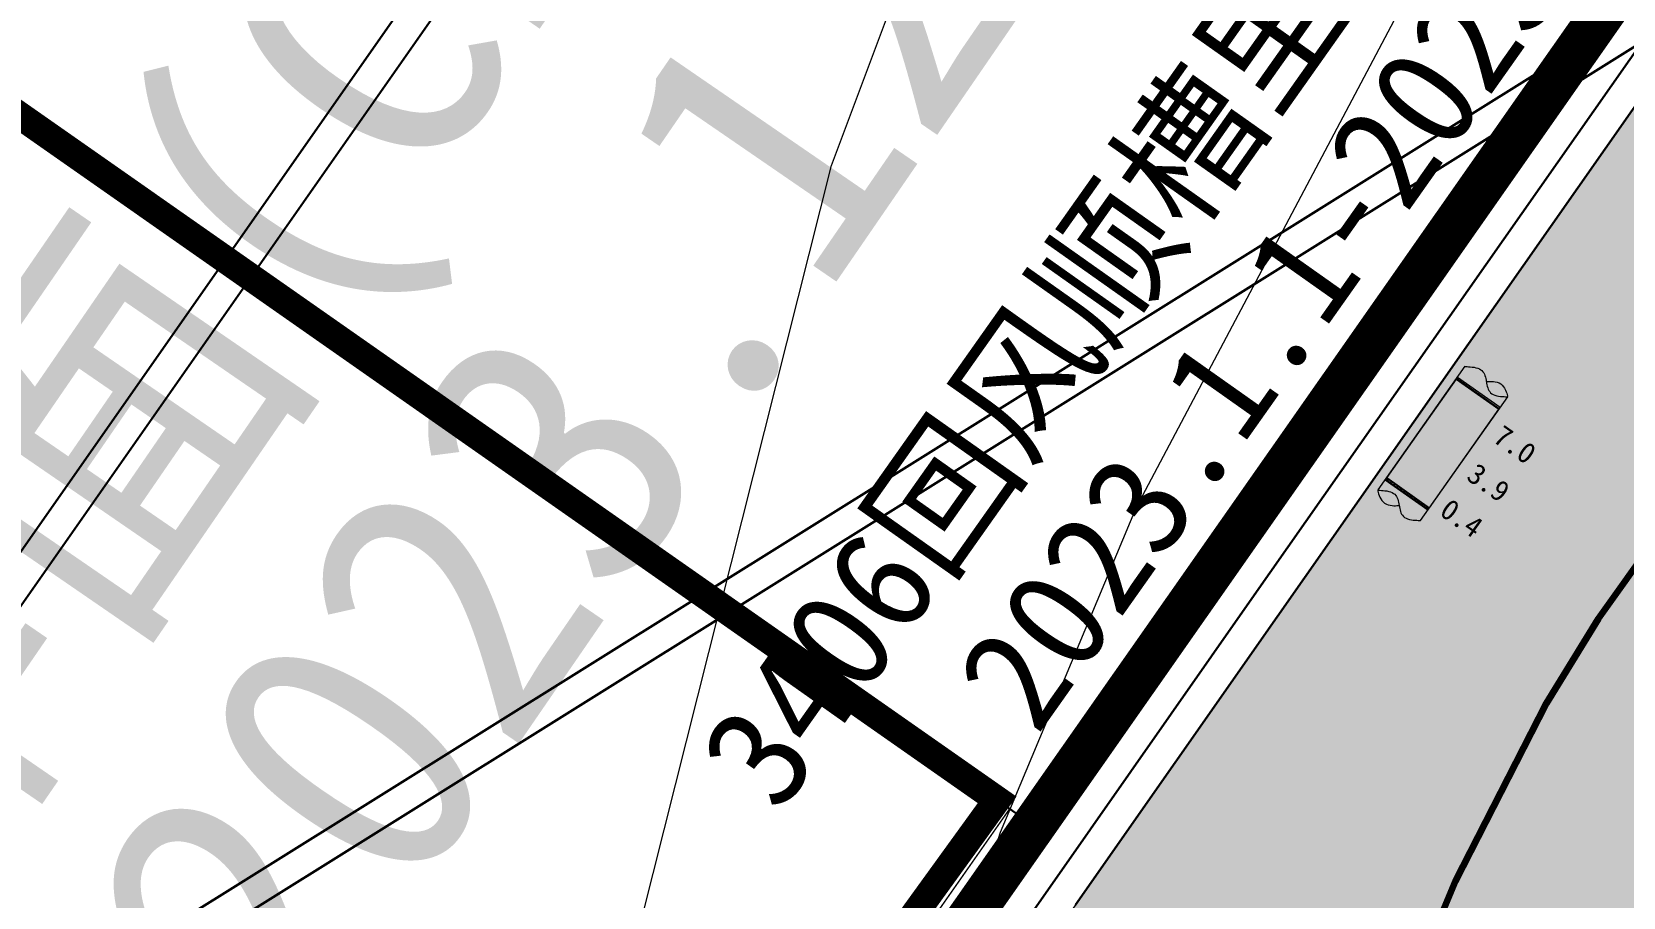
# Model space of a CAD drawing. Header units: inches. Extents: x 36473197 to 36486087, y 3899343 to 3911260.
# Drawn here: x 36479275.1 to 36479580, y 3904251.7 to 3904417.5 of the extents above; entities that cross this region are included whole.
import ezdxf

# ---------------------------------------------------------------- set-up
doc = ezdxf.new("R2010")
doc.units = ezdxf.units.IN
doc.header["$MEASUREMENT"] = 0
doc.linetypes.add('ACAD_ISO02W100', pattern=[15, 12, -3])
doc.linetypes.add('虚线', pattern=[0.0045, 0.00175, -0.001, 0.00175])
doc.layers.add('0，2022年3季度接续', color=3, linetype='Continuous')
doc.layers.add('0，2022年4季度接续', color=40, linetype='ACAD_ISO02W100')
for name, color, linetype, lineweight in [('4煤底板等值线', 7, 'Continuous', 0), ('可采边界', 7, 'Continuous', 0), ('向北背斜轴', 7, 'Continuous', 0), ('四盘区泄水巷设计', 7, 'Continuous', 0), ('四盘区辅运巷', 7, 'Continuous', 0), ('小柱状', 7, 'Continuous', 0), ('巷道', 7, 'Continuous', 0), ('巷道注记', 7, 'Continuous', 0), ('西区开拓设计', 7, 'Continuous', 0), ('采掘图', 7, 'Continuous', 0), ('采空区', 7, 'Continuous', 0)]:
    doc.layers.add(name, color=color, linetype=linetype, lineweight=lineweight)
doc.styles.add('宋体', font='SIMSUN.TTC')
doc.styles.add('黑体', font='simhei.ttf')

msp = doc.modelspace()

# ---------------------------------------------------------------- hatches: boundary and pattern name
at = {"layer": '小柱状'}
msp.add_hatch(color=7, dxfattribs=at).paths.add_polyline_path([(36479534.68, 3904332.13), (36479542.85, 3904326.36), (36479556.22, 3904345.32), (36479548.05, 3904351.09)], flags=17)
at = {"layer": '小柱状', "lineweight": 0}
h = msp.add_hatch(dxfattribs=at)
h.set_pattern_fill('细粒砂岩_1', color=256, scale=100, angle=-35, style=0, pattern_type=2)
h.set_pattern_definition([(145, (36479548.2606, 3904345.229), (-0.344146, -0.49149), [0.007222, -0.592778]), (145, (36479548.2648, 3904345.2273), (-0.344146, -0.49149), [0.016, -0.584]), (145, (36479548.2674, 3904345.2267), (-0.344146, -0.49149), [0.021, -0.579]), (145, (36479548.26984, 3904345.2262), (-0.344146, -0.49149), [0.02552, -0.57448]), (145, (36479548.2715, 3904345.22627), (-0.344146, -0.49149), [0.02812, -0.57188]), (145, (36479548.2731, 3904345.22634), (-0.344146, -0.49149), [0.03072, -0.56928]), (145, (36479548.27475, 3904345.2264), (-0.344146, -0.49149), [0.03332, -0.56668]), (145, (36479548.2763, 3904345.22655), (-0.344146, -0.49149), [0.035708, -0.564292]), (145, (36479548.2775, 3904345.2269), (-0.344146, -0.49149), [0.037246, -0.562754]), (145, (36479548.2787, 3904345.2273), (-0.344146, -0.49149), [0.038785, -0.561215]), (145, (36479548.2799, 3904345.2277), (-0.344146, -0.49149), [0.040323, -0.559677]), (145, (36479548.2811, 3904345.22806), (-0.344146, -0.49149), [0.04186, -0.55814]), (145, (36479548.2823, 3904345.22844), (-0.344146, -0.49149), [9e-17, -0.6]), (145, (36479548.2823, 3904345.22844), (-0.344146, -0.49149), [0.0434, -0.5566]), (145, (36479548.2832, 3904345.229), (-0.344146, -0.49149), [0.0442, -0.5558]), (145, (36479548.2841, 3904345.2296), (-0.344146, -0.49149), [0.045, -0.555]), (145, (36479548.285, 3904345.2302), (-0.344146, -0.49149), [0.0458, -0.5542]), (145, (36479548.2859, 3904345.2308), (-0.344146, -0.49149), [0.0466, -0.5534]), (145, (36479548.28683, 3904345.2314), (-0.344146, -0.49149), [0.0474, -0.5526]), (145, (36479548.28773, 3904345.232), (-0.344146, -0.49149), [4e-17, -0.6]), (145, (36479548.28773, 3904345.232), (-0.344146, -0.49149), [0.0482, -0.5518]), (145, (36479548.2884, 3904345.2327), (-0.344146, -0.49149), [0.048477, -0.551523]), (145, (36479548.2891, 3904345.23346), (-0.344146, -0.49149), [0.048754, -0.551246]), (145, (36479548.2898, 3904345.2342), (-0.344146, -0.49149), [0.04903, -0.55097]), (145, (36479548.2905, 3904345.23494), (-0.344146, -0.49149), [0.049308, -0.550692]), (145, (36479548.29117, 3904345.2357), (-0.344146, -0.49149), [0.049585, -0.550415]), (145, (36479548.29185, 3904345.2364), (-0.344146, -0.49149), [0.04986, -0.55014]), (145, (36479548.2924, 3904345.23724), (-0.344146, -0.49149), [0.04986, -0.55014]), (145, (36479548.2929, 3904345.23813), (-0.344146, -0.49149), [0.049585, -0.550415]), (145, (36479548.29335, 3904345.23903), (-0.344146, -0.49149), [0.049308, -0.550692]), (145, (36479548.2938, 3904345.23993), (-0.344146, -0.49149), [0.04903, -0.55097]), (145, (36479548.29427, 3904345.2408), (-0.344146, -0.49149), [0.048754, -0.551246]), (145, (36479548.2947, 3904345.2417), (-0.344146, -0.49149), [0.048477, -0.551523]), (145, (36479548.2952, 3904345.2426), (-0.344146, -0.49149), [0.0482, -0.5518]), (145, (36479548.2557, 3904345.2703), (-0.344146, -0.49149), [4e-17, -0.6]), (145, (36479548.29543, 3904345.2437), (-0.344146, -0.49149), [0.0474, -0.5526]), (145, (36479548.2957, 3904345.2447), (-0.344146, -0.49149), [0.0466, -0.5534]), (145, (36479548.2959, 3904345.2458), (-0.344146, -0.49149), [0.0458, -0.5542]), (145, (36479548.2962, 3904345.2468), (-0.344146, -0.49149), [0.045, -0.555]), (145, (36479548.2964, 3904345.24787), (-0.344146, -0.49149), [0.0442, -0.5558]), (145, (36479548.29666, 3904345.2489), (-0.344146, -0.49149), [0.0434, -0.5566]), (145, (36479548.2611, 3904345.2738), (-0.344146, -0.49149), [0, -0.6]), (145, (36479548.2966, 3904345.2502), (-0.344146, -0.49149), [0.04186, -0.55814]), (145, (36479548.29655, 3904345.25144), (-0.344146, -0.49149), [0.040323, -0.559677]), (145, (36479548.2965, 3904345.2527), (-0.344146, -0.49149), [0.038785, -0.561215]), (145, (36479548.29644, 3904345.25396), (-0.344146, -0.49149), [0.037246, -0.562754]), (145, (36479548.2964, 3904345.2552), (-0.344146, -0.49149), [0.035708, -0.564292]), (145, (36479548.296, 3904345.2567), (-0.344146, -0.49149), [0.03332, -0.56668]), (145, (36479548.2955, 3904345.2583), (-0.344146, -0.49149), [0.03072, -0.56928]), (145, (36479548.295, 3904345.25985), (-0.344146, -0.49149), [0.02812, -0.57188]), (145, (36479548.2945, 3904345.2614), (-0.344146, -0.49149), [0.02552, -0.57448]), (145, (36479548.2932, 3904345.26353), (-0.344146, -0.49149), [0.021, -0.579]), (145, (36479548.29175, 3904345.2658), (-0.344146, -0.49149), [0.016, -0.584]), (145, (36479548.2898, 3904345.26813), (-0.344146, -0.49149), [0.01011, -0.58989]), (145, (36479548.1997, 3904345.26886), (-0.344146, -0.49149), [0.007222, -0.592778]), (145, (36479548.20384, 3904345.26716), (-0.344146, -0.49149), [0.016, -0.584]), (145, (36479548.20646, 3904345.26654), (-0.344146, -0.49149), [0.021, -0.579]), (145, (36479548.2089, 3904345.26607), (-0.344146, -0.49149), [0.02552, -0.57448]), (145, (36479548.2105, 3904345.26614), (-0.344146, -0.49149), [0.02812, -0.57188]), (145, (36479548.21216, 3904345.2662), (-0.344146, -0.49149), [0.03072, -0.56928]), (145, (36479548.2138, 3904345.2663), (-0.344146, -0.49149), [0.03332, -0.56668]), (145, (36479548.21535, 3904345.2664), (-0.344146, -0.49149), [0.035708, -0.564292]), (145, (36479548.21656, 3904345.2668), (-0.344146, -0.49149), [0.037246, -0.562754]), (145, (36479548.21776, 3904345.2672), (-0.344146, -0.49149), [0.038785, -0.561215]), (145, (36479548.21896, 3904345.26756), (-0.344146, -0.49149), [0.040323, -0.559677]), (145, (36479548.22017, 3904345.26793), (-0.344146, -0.49149), [0.04186, -0.55814]), (145, (36479548.2214, 3904345.2683), (-0.344146, -0.49149), [2e-17, -0.6]), (145, (36479548.2214, 3904345.2683), (-0.344146, -0.49149), [0.0434, -0.5566]), (145, (36479548.2223, 3904345.2689), (-0.344146, -0.49149), [0.0442, -0.5558]), (145, (36479548.2232, 3904345.2695), (-0.344146, -0.49149), [0.045, -0.555]), (145, (36479548.2241, 3904345.2701), (-0.344146, -0.49149), [0.0458, -0.5542]), (145, (36479548.225, 3904345.2707), (-0.344146, -0.49149), [0.0466, -0.5534]), (145, (36479548.2259, 3904345.27126), (-0.344146, -0.49149), [0.0474, -0.5526]), (145, (36479548.2268, 3904345.27185), (-0.344146, -0.49149), [2e-17, -0.6]), (145, (36479548.2268, 3904345.27185), (-0.344146, -0.49149), [0.0482, -0.5518]), (145, (36479548.22747, 3904345.2726), (-0.344146, -0.49149), [0.048477, -0.551523]), (145, (36479548.22815, 3904345.2733), (-0.344146, -0.49149), [0.048754, -0.551246]), (145, (36479548.22884, 3904345.27407), (-0.344146, -0.49149), [0.04903, -0.55097]), (145, (36479548.2295, 3904345.2748), (-0.344146, -0.49149), [0.049308, -0.550692]), (145, (36479548.2302, 3904345.27555), (-0.344146, -0.49149), [0.049585, -0.550415]), (145, (36479548.2309, 3904345.2763), (-0.344146, -0.49149), [0.04986, -0.55014]), (145, (36479548.2315, 3904345.2771), (-0.344146, -0.49149), [0.04986, -0.55014]), (145, (36479548.23193, 3904345.278), (-0.344146, -0.49149), [0.049585, -0.550415]), (145, (36479548.2324, 3904345.2789), (-0.344146, -0.49149), [0.049308, -0.550692]), (145, (36479548.23285, 3904345.2798), (-0.344146, -0.49149), [0.04903, -0.55097]), (145, (36479548.2333, 3904345.2807), (-0.344146, -0.49149), [0.048754, -0.551246]), (145, (36479548.2338, 3904345.2816), (-0.344146, -0.49149), [0.048477, -0.551523]), (145, (36479548.23424, 3904345.2825), (-0.344146, -0.49149), [0.0482, -0.5518]), (145, (36479548.19475, 3904345.31015), (-0.344146, -0.49149), [0, -0.6]), (145, (36479548.2345, 3904345.28355), (-0.344146, -0.49149), [0.0474, -0.5526]), (145, (36479548.2347, 3904345.2846), (-0.344146, -0.49149), [0.0466, -0.5534]), (145, (36479548.235, 3904345.28564), (-0.344146, -0.49149), [0.0458, -0.5542]), (145, (36479548.2352, 3904345.2867), (-0.344146, -0.49149), [0.045, -0.555]), (145, (36479548.23546, 3904345.28774), (-0.344146, -0.49149), [0.0442, -0.5558]), (145, (36479548.2357, 3904345.2888), (-0.344146, -0.49149), [0.0434, -0.5566]), (145, (36479548.20016, 3904345.3137), (-0.344146, -0.49149), [4e-17, -0.6]), (145, (36479548.23565, 3904345.29005), (-0.344146, -0.49149), [0.04186, -0.55814]), (145, (36479548.2356, 3904345.2913), (-0.344146, -0.49149), [0.040323, -0.559677]), (145, (36479548.23554, 3904345.2926), (-0.344146, -0.49149), [0.038785, -0.561215]), (145, (36479548.2355, 3904345.29383), (-0.344146, -0.49149), [0.037246, -0.562754]), (145, (36479548.2354, 3904345.2951), (-0.344146, -0.49149), [0.035708, -0.564292]), (145, (36479548.235, 3904345.2966), (-0.344146, -0.49149), [0.03332, -0.56668]), (145, (36479548.23453, 3904345.29816), (-0.344146, -0.49149), [0.03072, -0.56928]), (145, (36479548.23404, 3904345.2997), (-0.344146, -0.49149), [0.02812, -0.57188]), (145, (36479548.23355, 3904345.3013), (-0.344146, -0.49149), [0.02552, -0.57448]), (145, (36479548.2323, 3904345.3034), (-0.344146, -0.49149), [0.021, -0.579]), (145, (36479548.2308, 3904345.30566), (-0.344146, -0.49149), [0.016, -0.584]), (145, (36479548.22884, 3904345.308), (-0.344146, -0.49149), [0.01011, -0.58989]), (145, (36479548.13783, 3904345.31496), (-0.344146, -0.49149), [0.007222, -0.592778]), (145, (36479548.142, 3904345.31327), (-0.344146, -0.49149), [0.016, -0.584]), (145, (36479548.1446, 3904345.31265), (-0.344146, -0.49149), [0.021, -0.579]), (145, (36479548.14705, 3904345.3122), (-0.344146, -0.49149), [0.02552, -0.57448]), (145, (36479548.1487, 3904345.31225), (-0.344146, -0.49149), [0.02812, -0.57188]), (145, (36479548.1503, 3904345.3123), (-0.344146, -0.49149), [0.03072, -0.56928]), (145, (36479548.15196, 3904345.3124), (-0.344146, -0.49149), [0.03332, -0.56668]), (145, (36479548.1535, 3904345.3125), (-0.344146, -0.49149), [0.035708, -0.564292]), (145, (36479548.1547, 3904345.3129), (-0.344146, -0.49149), [0.037246, -0.562754]), (145, (36479548.1559, 3904345.3133), (-0.344146, -0.49149), [0.038785, -0.561215]), (145, (36479548.1571, 3904345.31366), (-0.344146, -0.49149), [0.040323, -0.559677]), (145, (36479548.15833, 3904345.31404), (-0.344146, -0.49149), [0.04186, -0.55814]), (145, (36479548.15953, 3904345.3144), (-0.344146, -0.49149), [0, -0.6]), (145, (36479548.15953, 3904345.3144), (-0.344146, -0.49149), [0.0434, -0.5566]), (145, (36479548.16044, 3904345.315), (-0.344146, -0.49149), [0.0442, -0.5558]), (145, (36479548.16134, 3904345.3156), (-0.344146, -0.49149), [0.045, -0.555]), (145, (36479548.16224, 3904345.3162), (-0.344146, -0.49149), [0.0458, -0.5542]), (145, (36479548.16314, 3904345.3168), (-0.344146, -0.49149), [0.0466, -0.5534]), (145, (36479548.16404, 3904345.31737), (-0.344146, -0.49149), [0.0474, -0.5526]), (145, (36479548.16494, 3904345.31796), (-0.344146, -0.49149), [3e-17, -0.6]), (145, (36479548.16494, 3904345.31796), (-0.344146, -0.49149), [0.0482, -0.5518]), (145, (36479548.1656, 3904345.3187), (-0.344146, -0.49149), [0.048477, -0.551523]), (145, (36479548.1663, 3904345.31944), (-0.344146, -0.49149), [0.048754, -0.551246]), (145, (36479548.167, 3904345.3202), (-0.344146, -0.49149), [0.04903, -0.55097]), (145, (36479548.1677, 3904345.3209), (-0.344146, -0.49149), [0.049308, -0.550692]), (145, (36479548.1684, 3904345.32166), (-0.344146, -0.49149), [0.049585, -0.550415]), (145, (36479548.16906, 3904345.3224), (-0.344146, -0.49149), [0.04986, -0.55014]), (145, (36479548.16964, 3904345.3232), (-0.344146, -0.49149), [0.04986, -0.55014]), (145, (36479548.1701, 3904345.3241), (-0.344146, -0.49149), [0.049585, -0.550415]), (145, (36479548.17056, 3904345.325), (-0.344146, -0.49149), [0.049308, -0.550692]), (145, (36479548.171, 3904345.3259), (-0.344146, -0.49149), [0.04903, -0.55097]), (145, (36479548.1715, 3904345.3268), (-0.344146, -0.49149), [0.048754, -0.551246]), (145, (36479548.17194, 3904345.3277), (-0.344146, -0.49149), [0.048477, -0.551523]), (145, (36479548.1724, 3904345.3286), (-0.344146, -0.49149), [0.0482, -0.5518]), (145, (36479548.1329, 3904345.35625), (-0.344146, -0.49149), [3e-17, -0.6]), (145, (36479548.17264, 3904345.32965), (-0.344146, -0.49149), [0.0474, -0.5526]), (145, (36479548.1729, 3904345.3307), (-0.344146, -0.49149), [0.0466, -0.5534]), (145, (36479548.17314, 3904345.33175), (-0.344146, -0.49149), [0.0458, -0.5542]), (145, (36479548.1734, 3904345.3328), (-0.344146, -0.49149), [0.045, -0.555]), (145, (36479548.1736, 3904345.33385), (-0.344146, -0.49149), [0.0442, -0.5558]), (145, (36479548.1739, 3904345.3349), (-0.344146, -0.49149), [0.0434, -0.5566]), (145, (36479548.1383, 3904345.3598), (-0.344146, -0.49149), [3e-17, -0.6]), (145, (36479548.1738, 3904345.33616), (-0.344146, -0.49149), [0.04186, -0.55814]), (145, (36479548.17376, 3904345.3374), (-0.344146, -0.49149), [0.040323, -0.559677]), (145, (36479548.1737, 3904345.3387), (-0.344146, -0.49149), [0.038785, -0.561215]), (145, (36479548.17365, 3904345.33994), (-0.344146, -0.49149), [0.037246, -0.562754]), (145, (36479548.1736, 3904345.3412), (-0.344146, -0.49149), [0.035708, -0.564292]), (145, (36479548.1732, 3904345.3427), (-0.344146, -0.49149), [0.03332, -0.56668]), (145, (36479548.1727, 3904345.34427), (-0.344146, -0.49149), [0.03072, -0.56928]), (145, (36479548.1722, 3904345.34583), (-0.344146, -0.49149), [0.02812, -0.57188]), (145, (36479548.1717, 3904345.3474), (-0.344146, -0.49149), [0.02552, -0.57448]), (145, (36479548.17043, 3904345.3495), (-0.344146, -0.49149), [0.021, -0.579]), (145, (36479548.16896, 3904345.35177), (-0.344146, -0.49149), [0.016, -0.584]), (145, (36479548.167, 3904345.3541), (-0.344146, -0.49149), [0.01011, -0.58989]), (145, (36479547.8428, 3904345.1553), (-0.344146, -0.49149), [0.007222, -0.592778]), (145, (36479547.847, 3904345.1536), (-0.344146, -0.49149), [0.016, -0.584]), (145, (36479547.8496, 3904345.153), (-0.344146, -0.49149), [0.021, -0.579]), (145, (36479547.852, 3904345.1525), (-0.344146, -0.49149), [0.02552, -0.57448]), (145, (36479547.85366, 3904345.1526), (-0.344146, -0.49149), [0.02812, -0.57188]), (145, (36479547.8553, 3904345.15267), (-0.344146, -0.49149), [0.03072, -0.56928]), (145, (36479547.85694, 3904345.15274), (-0.344146, -0.49149), [0.03332, -0.56668]), (145, (36479547.8585, 3904345.1529), (-0.344146, -0.49149), [0.035708, -0.564292]), (145, (36479547.8597, 3904345.15325), (-0.344146, -0.49149), [0.037246, -0.562754]), (145, (36479547.8609, 3904345.15363), (-0.344146, -0.49149), [0.038785, -0.561215]), (145, (36479547.8621, 3904345.154), (-0.344146, -0.49149), [0.040323, -0.559677]), (145, (36479547.8633, 3904345.1544), (-0.344146, -0.49149), [0.04186, -0.55814]), (145, (36479547.8645, 3904345.15477), (-0.344146, -0.49149), [1e-17, -0.6]), (145, (36479547.8645, 3904345.15477), (-0.344146, -0.49149), [0.0434, -0.5566]), (145, (36479547.8654, 3904345.15536), (-0.344146, -0.49149), [0.0442, -0.5558]), (145, (36479547.8663, 3904345.15595), (-0.344146, -0.49149), [0.045, -0.555]), (145, (36479547.8672, 3904345.15654), (-0.344146, -0.49149), [0.0458, -0.5542]), (145, (36479547.8681, 3904345.1571), (-0.344146, -0.49149), [0.0466, -0.5534]), (145, (36479547.869, 3904345.1577), (-0.344146, -0.49149), [0.0474, -0.5526]), (145, (36479547.8699, 3904345.1583), (-0.344146, -0.49149), [0, -0.6]), (145, (36479547.8699, 3904345.1583), (-0.344146, -0.49149), [0.0482, -0.5518]), (145, (36479547.8706, 3904345.15904), (-0.344146, -0.49149), [0.048477, -0.551523]), (145, (36479547.8713, 3904345.1598), (-0.344146, -0.49149), [0.048754, -0.551246]), (145, (36479547.872, 3904345.1605), (-0.344146, -0.49149), [0.04903, -0.55097]), (145, (36479547.87266, 3904345.16126), (-0.344146, -0.49149), [0.049308, -0.550692]), (145, (36479547.87335, 3904345.162), (-0.344146, -0.49149), [0.049585, -0.550415]), (145, (36479547.87404, 3904345.16274), (-0.344146, -0.49149), [0.04986, -0.55014]), (145, (36479547.8746, 3904345.16356), (-0.344146, -0.49149), [0.04986, -0.55014]), (145, (36479547.87507, 3904345.16446), (-0.344146, -0.49149), [0.049585, -0.550415]), (145, (36479547.8755, 3904345.16536), (-0.344146, -0.49149), [0.049308, -0.550692]), (145, (36479547.876, 3904345.16626), (-0.344146, -0.49149), [0.04903, -0.55097]), (145, (36479547.87645, 3904345.16716), (-0.344146, -0.49149), [0.048754, -0.551246]), (145, (36479547.8769, 3904345.16806), (-0.344146, -0.49149), [0.048477, -0.551523]), (145, (36479547.8774, 3904345.16895), (-0.344146, -0.49149), [0.0482, -0.5518]), (145, (36479547.8379, 3904345.1966), (-0.344146, -0.49149), [2e-17, -0.6]), (145, (36479547.8776, 3904345.17), (-0.344146, -0.49149), [0.0474, -0.5526]), (145, (36479547.87786, 3904345.17105), (-0.344146, -0.49149), [0.0466, -0.5534]), (145, (36479547.8781, 3904345.1721), (-0.344146, -0.49149), [0.0458, -0.5542]), (145, (36479547.87835, 3904345.17315), (-0.344146, -0.49149), [0.045, -0.555]), (145, (36479547.8786, 3904345.1742), (-0.344146, -0.49149), [0.0442, -0.5558]), (145, (36479547.87885, 3904345.17525), (-0.344146, -0.49149), [0.0434, -0.5566]), (145, (36479547.8433, 3904345.20014), (-0.344146, -0.49149), [4e-17, -0.6]), (145, (36479547.8788, 3904345.1765), (-0.344146, -0.49149), [0.04186, -0.55814]), (145, (36479547.87873, 3904345.17777), (-0.344146, -0.49149), [0.040323, -0.559677]), (145, (36479547.8787, 3904345.179), (-0.344146, -0.49149), [0.038785, -0.561215]), (145, (36479547.8786, 3904345.1803), (-0.344146, -0.49149), [0.037246, -0.562754]), (145, (36479547.87856, 3904345.18155), (-0.344146, -0.49149), [0.035708, -0.564292]), (145, (36479547.87816, 3904345.18305), (-0.344146, -0.49149), [0.03332, -0.56668]), (145, (36479547.87767, 3904345.1846), (-0.344146, -0.49149), [0.03072, -0.56928]), (145, (36479547.8772, 3904345.1862), (-0.344146, -0.49149), [0.02812, -0.57188]), (145, (36479547.8767, 3904345.18775), (-0.344146, -0.49149), [0.02552, -0.57448]), (145, (36479547.8754, 3904345.18986), (-0.344146, -0.49149), [0.021, -0.579]), (145, (36479547.87393, 3904345.1921), (-0.344146, -0.49149), [0.016, -0.584]), (145, (36479547.872, 3904345.19446), (-0.344146, -0.49149), [0.01011, -0.58989]), (145, (36479547.78185, 3904345.1952), (-0.344146, -0.49149), [0.007222, -0.592778]), (145, (36479547.786, 3904345.1935), (-0.344146, -0.49149), [0.016, -0.584]), (145, (36479547.78864, 3904345.1929), (-0.344146, -0.49149), [0.021, -0.579]), (145, (36479547.79107, 3904345.1924), (-0.344146, -0.49149), [0.02552, -0.57448]), (145, (36479547.7927, 3904345.19247), (-0.344146, -0.49149), [0.02812, -0.57188]), (145, (36479547.79434, 3904345.19254), (-0.344146, -0.49149), [0.03072, -0.56928]), (145, (36479547.796, 3904345.1926), (-0.344146, -0.49149), [0.03332, -0.56668]), (145, (36479547.79753, 3904345.19275), (-0.344146, -0.49149), [0.035708, -0.564292]), (145, (36479547.79874, 3904345.1931), (-0.344146, -0.49149), [0.037246, -0.562754]), (145, (36479547.79994, 3904345.1935), (-0.344146, -0.49149), [0.038785, -0.561215]), (145, (36479547.80115, 3904345.1939), (-0.344146, -0.49149), [0.040323, -0.559677]), (145, (36479547.80235, 3904345.19426), (-0.344146, -0.49149), [0.04186, -0.55814]), (145, (36479547.80355, 3904345.19464), (-0.344146, -0.49149), [0, -0.6]), (145, (36479547.80355, 3904345.19464), (-0.344146, -0.49149), [0.0434, -0.5566]), (145, (36479547.80445, 3904345.1952), (-0.344146, -0.49149), [0.0442, -0.5558]), (145, (36479547.80536, 3904345.1958), (-0.344146, -0.49149), [0.045, -0.555]), (145, (36479547.80626, 3904345.1964), (-0.344146, -0.49149), [0.0458, -0.5542]), (145, (36479547.80716, 3904345.197), (-0.344146, -0.49149), [0.0466, -0.5534]), (145, (36479547.80806, 3904345.1976), (-0.344146, -0.49149), [0.0474, -0.5526]), (145, (36479547.80896, 3904345.1982), (-0.344146, -0.49149), [2e-17, -0.6]), (145, (36479547.80896, 3904345.1982), (-0.344146, -0.49149), [0.0482, -0.5518]), (145, (36479547.80965, 3904345.1989), (-0.344146, -0.49149), [0.048477, -0.551523]), (145, (36479547.81033, 3904345.19966), (-0.344146, -0.49149), [0.048754, -0.551246]), (145, (36479547.811, 3904345.2004), (-0.344146, -0.49149), [0.04903, -0.55097]), (145, (36479547.8117, 3904345.20114), (-0.344146, -0.49149), [0.049308, -0.550692]), (145, (36479547.8124, 3904345.2019), (-0.344146, -0.49149), [0.049585, -0.550415]), (145, (36479547.8131, 3904345.2026), (-0.344146, -0.49149), [0.04986, -0.55014]), (145, (36479547.81366, 3904345.20343), (-0.344146, -0.49149), [0.04986, -0.55014]), (145, (36479547.8141, 3904345.20433), (-0.344146, -0.49149), [0.049585, -0.550415]), (145, (36479547.8146, 3904345.20523), (-0.344146, -0.49149), [0.049308, -0.550692]), (145, (36479547.81504, 3904345.20613), (-0.344146, -0.49149), [0.04903, -0.55097]), (145, (36479547.8155, 3904345.207), (-0.344146, -0.49149), [0.048754, -0.551246]), (145, (36479547.81596, 3904345.2079), (-0.344146, -0.49149), [0.048477, -0.551523]), (145, (36479547.8164, 3904345.2088), (-0.344146, -0.49149), [0.0482, -0.5518]), (145, (36479547.77693, 3904345.2365), (-0.344146, -0.49149), [2e-17, -0.6]), (145, (36479547.81666, 3904345.2099), (-0.344146, -0.49149), [0.0474, -0.5526]), (145, (36479547.8169, 3904345.2109), (-0.344146, -0.49149), [0.0466, -0.5534]), (145, (36479547.81715, 3904345.212), (-0.344146, -0.49149), [0.0458, -0.5542]), (145, (36479547.8174, 3904345.213), (-0.344146, -0.49149), [0.045, -0.555]), (145, (36479547.81765, 3904345.21407), (-0.344146, -0.49149), [0.0442, -0.5558]), (145, (36479547.8179, 3904345.2151), (-0.344146, -0.49149), [0.0434, -0.5566]), (145, (36479547.78234, 3904345.24), (-0.344146, -0.49149), [2e-17, -0.6]), (145, (36479547.81784, 3904345.2164), (-0.344146, -0.49149), [0.04186, -0.55814]), (145, (36479547.8178, 3904345.21764), (-0.344146, -0.49149), [0.040323, -0.559677]), (145, (36479547.8177, 3904345.2189), (-0.344146, -0.49149), [0.038785, -0.561215]), (145, (36479547.81767, 3904345.22016), (-0.344146, -0.49149), [0.037246, -0.562754]), (145, (36479547.8176, 3904345.2214), (-0.344146, -0.49149), [0.035708, -0.564292]), (145, (36479547.8172, 3904345.2229), (-0.344146, -0.49149), [0.03332, -0.56668]), (145, (36479547.8167, 3904345.2245), (-0.344146, -0.49149), [0.03072, -0.56928]), (145, (36479547.8162, 3904345.22605), (-0.344146, -0.49149), [0.02812, -0.57188]), (145, (36479547.81573, 3904345.2276), (-0.344146, -0.49149), [0.02552, -0.57448]), (145, (36479547.81445, 3904345.22973), (-0.344146, -0.49149), [0.021, -0.579]), (145, (36479547.813, 3904345.232), (-0.344146, -0.49149), [0.016, -0.584]), (145, (36479547.811, 3904345.23433), (-0.344146, -0.49149), [0.01011, -0.58989]), (145, (36479547.72, 3904345.2413), (-0.344146, -0.49149), [0.007222, -0.592778]), (145, (36479547.7242, 3904345.2396), (-0.344146, -0.49149), [0.016, -0.584]), (145, (36479547.7268, 3904345.239), (-0.344146, -0.49149), [0.021, -0.579]), (145, (36479547.7292, 3904345.2385), (-0.344146, -0.49149), [0.02552, -0.57448]), (145, (36479547.73087, 3904345.2386), (-0.344146, -0.49149), [0.02812, -0.57188]), (145, (36479547.7325, 3904345.23865), (-0.344146, -0.49149), [0.03072, -0.56928]), (145, (36479547.73415, 3904345.2387), (-0.344146, -0.49149), [0.03332, -0.56668]), (145, (36479547.7357, 3904345.23886), (-0.344146, -0.49149), [0.035708, -0.564292]), (145, (36479547.7369, 3904345.23923), (-0.344146, -0.49149), [0.037246, -0.562754]), (145, (36479547.7381, 3904345.2396), (-0.344146, -0.49149), [0.038785, -0.561215]), (145, (36479547.7393, 3904345.24), (-0.344146, -0.49149), [0.040323, -0.559677]), (145, (36479547.7405, 3904345.24037), (-0.344146, -0.49149), [0.04186, -0.55814]), (145, (36479547.7417, 3904345.24075), (-0.344146, -0.49149), [2e-17, -0.6]), (145, (36479547.7417, 3904345.24075), (-0.344146, -0.49149), [0.0434, -0.5566]), (145, (36479547.7426, 3904345.24134), (-0.344146, -0.49149), [0.0442, -0.5558]), (145, (36479547.7435, 3904345.2419), (-0.344146, -0.49149), [0.045, -0.555]), (145, (36479547.7444, 3904345.2425), (-0.344146, -0.49149), [0.0458, -0.5542]), (145, (36479547.7453, 3904345.2431), (-0.344146, -0.49149), [0.0466, -0.5534]), (145, (36479547.7462, 3904345.2437), (-0.344146, -0.49149), [0.0474, -0.5526]), (145, (36479547.7471, 3904345.2443), (-0.344146, -0.49149), [0, -0.6]), (145, (36479547.7471, 3904345.2443), (-0.344146, -0.49149), [0.0482, -0.5518]), (145, (36479547.7478, 3904345.245), (-0.344146, -0.49149), [0.048477, -0.551523]), (145, (36479547.7485, 3904345.24576), (-0.344146, -0.49149), [0.048754, -0.551246]), (145, (36479547.7492, 3904345.2465), (-0.344146, -0.49149), [0.04903, -0.55097]), (145, (36479547.7499, 3904345.24724), (-0.344146, -0.49149), [0.049308, -0.550692]), (145, (36479547.75056, 3904345.248), (-0.344146, -0.49149), [0.049585, -0.550415]), (145, (36479547.75124, 3904345.2487), (-0.344146, -0.49149), [0.04986, -0.55014]), (145, (36479547.7518, 3904345.24954), (-0.344146, -0.49149), [0.04986, -0.55014]), (145, (36479547.7523, 3904345.25044), (-0.344146, -0.49149), [0.049585, -0.550415]), (145, (36479547.75274, 3904345.25134), (-0.344146, -0.49149), [0.049308, -0.550692]), (145, (36479547.7532, 3904345.25224), (-0.344146, -0.49149), [0.04903, -0.55097]), (145, (36479547.75366, 3904345.25314), (-0.344146, -0.49149), [0.048754, -0.551246]), (145, (36479547.7541, 3904345.25403), (-0.344146, -0.49149), [0.048477, -0.551523]), (145, (36479547.7546, 3904345.25493), (-0.344146, -0.49149), [0.0482, -0.5518]), (145, (36479547.7151, 3904345.2826), (-0.344146, -0.49149), [0, -0.6]), (145, (36479547.7548, 3904345.256), (-0.344146, -0.49149), [0.0474, -0.5526]), (145, (36479547.7551, 3904345.25703), (-0.344146, -0.49149), [0.0466, -0.5534]), (145, (36479547.7553, 3904345.2581), (-0.344146, -0.49149), [0.0458, -0.5542]), (145, (36479547.75556, 3904345.2591), (-0.344146, -0.49149), [0.045, -0.555]), (145, (36479547.7558, 3904345.2602), (-0.344146, -0.49149), [0.0442, -0.5558]), (145, (36479547.75605, 3904345.2612), (-0.344146, -0.49149), [0.0434, -0.5566]), (145, (36479547.7205, 3904345.2861), (-0.344146, -0.49149), [4e-17, -0.6]), (145, (36479547.756, 3904345.2625), (-0.344146, -0.49149), [0.04186, -0.55814]), (145, (36479547.75594, 3904345.26375), (-0.344146, -0.49149), [0.040323, -0.559677]), (145, (36479547.7559, 3904345.265), (-0.344146, -0.49149), [0.038785, -0.561215]), (145, (36479547.7558, 3904345.26627), (-0.344146, -0.49149), [0.037246, -0.562754]), (145, (36479547.7558, 3904345.2675), (-0.344146, -0.49149), [0.035708, -0.564292]), (145, (36479547.75537, 3904345.26903), (-0.344146, -0.49149), [0.03332, -0.56668]), (145, (36479547.7549, 3904345.2706), (-0.344146, -0.49149), [0.03072, -0.56928]), (145, (36479547.7544, 3904345.27216), (-0.344146, -0.49149), [0.02812, -0.57188]), (145, (36479547.7539, 3904345.2737), (-0.344146, -0.49149), [0.02552, -0.57448]), (145, (36479547.7526, 3904345.27584), (-0.344146, -0.49149), [0.021, -0.579]), (145, (36479547.75114, 3904345.2781), (-0.344146, -0.49149), [0.016, -0.584]), (145, (36479547.7492, 3904345.28044), (-0.344146, -0.49149), [0.01011, -0.58989])])
h.paths.add_polyline_path([(36479548, 3904351.02), (36479556.17, 3904345.25), (36479556.4, 3904345.58), (36479548.23, 3904351.34)], flags=17)
h = msp.add_hatch(dxfattribs=at)
h.set_pattern_fill('泥岩_1_1', color=256, scale=133.333333, angle=-35, style=0, pattern_type=2)
h.set_pattern_definition([(145, (36479534.2314, 3904325.8421), (-0.45886, -0.65532), [0.266667, -0.533333]), (325, (36479534.57, 3904326.0933), (0.45886, 0.65532), [0.266667, -0.533333]), (325, (36479534.073, 3904326.1971), (0.45886, 0.65532), []), (325, (36479533.8436, 3904325.86945), (0.45886, 0.65532), [])])
h.paths.add_polyline_path([(36479534.4, 3904331.73), (36479542.57, 3904325.97), (36479542.8, 3904326.29), (36479534.63, 3904332.06)], flags=17)
at = {"layer": '采空区'}
h = msp.add_hatch(dxfattribs=at)
h.set_pattern_fill('GRAVEL', color=160, scale=105.7901, angle=315, style=0)
h.set_pattern_definition([(148.01184, (36473314.5915, 3905701.285), (-1084.597172, 668.148929), [14.2326, -1409.0277]), (104.96874, (36473302.52, 3905708.825), (324.6044794, -1231.8303788), [24.4235, -2417.9306]), (52.50944, (36473296.2116, 3905732.4196), (-962.331355, -1243.885012), [17.2214, -1704.9166]), (187.27274, (36473263.002, 3905768.459), (2102.0328397, 263.1874473), [22.2411, -2201.8684]), (212.83274, (36473240.94, 3905765.6434), (1158.3555047, 741.3392058), [21.8092, -2159.1096]), (277.27274, (36473222.6146, 3905753.8187), (-263.1874473, 2102.0328397), [22.2411, -2201.8684]), (317.69324, (36473225.43, 3905731.7565), (-1280.6219798, 1170.6976592), [29.4127, -2911.8565]), (352.25434, (36473247.1824, 3905711.959), (2420.6101977, -325.17645), [27.7686, -2749.0955]), (41.42864, (36473274.6976, 3905708.2163), (1207.4330738, 1072.257174), [22.3164, -2209.3282]), (95.23544, (36473291.43, 3905722.983), (97.871316, -1164.383859), [25.4776, -1248.4039]), (142.39644, (36473289.1053, 3905748.3542), (-1366.4368608, 1048.1458982), [32.9481, -3261.8658]), (58.81314, (36473280.145, 3905665.134), (496.519391, 839.493861), [11.2456, -1113.3185]), (91.46824, (36473285.9684, 3905674.7543), (30.423367, -1391.1188315), [21.3947, -2118.0777]), (144.999, (36473285.42, 3905696.14), (-104.18325, -18.3685), [14.961, -134.6488]), (123.19764, (36473296.636, 3905705.639), (300.209131, -484.179015), [8.0568, -797.6166]), (211.80044, (36473292.225, 3905712.38), (294.181173, 159.28875), [11.3939, -558.3032]), (310.96284, (36473282.542, 3905706.377), (263.472196, -275.81238), [18.5058, -598.3512]), (81.56414, (36473294.673, 3905692.402), (-67.44602, -226.73497), [13.3815, -321.1562]), (296.38854, (36473281.5714, 3905772.807), (496.234059, -986.727011), [18.746, -1855.8593]), (350.34524, (36473289.903, 3905756.0144), (-1219.489588, 214.6787046), [15.7269, -1556.9561]), (213.19764, (36473315.51, 3905696.076), (484.179015, 300.209131), [16.1134, -789.56]), (263.60954, (36473302.0264, 3905687.2534), (128.863733, 1096.937817), [18.746, -1855.8593]), (259.44304, (36473216.978, 3905761.419), (116.523425, 557.653236), [18.0774, -885.7936]), (214.77414, (36473213.666, 3905743.647), (1054.173342, 722.9689766), [15.1468, -1499.5369]), (346.80044, (36473211.51, 3905676.666), (557.653113, -116.524019), [16.1134, -789.56]), (297.35304, (36473227.198, 3905672.986), (-655.522998, 1280.9081026), [17.7337, -1755.6316]), (349.44304, (36473202.51, 3905727.715), (-557.653236, 116.523425), [9.0387, -894.8323]), (21.30894, (36473210.408, 3905682.917), (398.364484, 177.657035), [5.3942, -534.0315]), (85.96284, (36473215.434, 3905684.877), (-49.07747, -330.91819), [21.8092, -414.3745]), (106.00804, (36473216.969, 3905706.632), (287.8682655, -1023.463659), [20.2112, -2000.9058]), (223.68914, (36473273.165, 3905704.723), (189.99785, 140.92037), [15.2573, -366.1743]), (273.15624, (36473262.1325, 3905694.1846), (103.8974268, -1807.8518197), [26.6373, -2637.0894]), (340.94444, (36473263.599, 3905667.588), (-802.756619, 288.153284), [10.8917, -1078.284]), (9.999, (36473273.89, 3905664.03), (85.8147, 122.5517), [6.3474, -99.4427]), (40.25544, (36473219.727, 3905709.267), (-655.80883, -545.311972), [14.6968, -1454.9863]), (328.01184, (36473230.9435, 3905718.764), (1084.597172, -668.148929), [28.4652, -1394.7951]), (279.999, (36473255.09, 3905703.68), (122.5517, -85.8147), [27.5054, -78.2847]), (245.30384, (36473259.862, 3905676.597), (545.598409, 1170.411331), [16.7269, -1655.9614]), (174.05364, (36473252.874, 3905661.4), (-435.101397, 30.709156), [15.4033, -754.7603]), (127.64504, (36473237.5534, 3905662.9956), (-1390.8346447, 1795.79545), [25.0791, -2482.838]), (95.42514, (36473222.236, 3905682.8536), (-134.607993, 1372.7503153), [26.532, -2626.6702])])
h.paths.add_polyline_path([(36479305.12, 3904007.54), (36479453.18, 3903903.86), (36480260.46, 3905056.74), (36480110.01, 3905157.1)])

# ---------------------------------------------------------------- linework, layer by layer
at = {"layer": '0，2022年3季度接续', "color": 160, "linetype": 'ACAD_ISO02W100', "ltscale": 5, "const_width": 8.46}
msp.add_lwpolyline([(36479533.46, 3904360.28), (36479438.05, 3904224.05)], dxfattribs=at)
at = {"layer": '0，2022年4季度接续', "color": 1, "linetype": 'ACAD_ISO02W100', "ltscale": 5, "const_width": 8.46}
msp.add_lwpolyline([(36479730.37, 3904641.45), (36479533.46, 3904360.28)], dxfattribs=at)
at = {"layer": '0，2022年4季度接续', "color": 2, "linetype": 'ByBlock', "const_width": 5.29}
msp.add_lwpolyline([(36479172.65, 3904299.4), (36479377.4, 3904156.18), (36479460.03, 3904270.38), (36479253.56, 3904414.95), (36479171.91, 3904298.34)], dxfattribs=at)
at = {"layer": '4煤底板等值线', "color": 7, "linetype": 'Continuous', "lineweight": 0, "flags": 128}
for points in [[(36479276.62, 3903789.66), (36479428.29, 3904391.9), (36479462.78, 3904484), (36479476.67, 3904513.59), (36479502.03, 3904557.98), (36479530.77, 3904600.35), (36479777.49, 3904879.32)], [(36479564.69, 3904473.91), (36479486.65, 3904326.42), (36479460.59, 3904264.12), (36479445.47, 3904215.82)]]:
    msp.add_lwpolyline(points, dxfattribs=at)
at = {"layer": '可采边界'}
msp.add_lwpolyline([(36479379.31, 3904149.88), (36479462.48, 3904268.66), (36479251.4, 3904416.47), (36479168.22, 3904297.69)], dxfattribs=at)
at = {"layer": '向北背斜轴', "color": 1, "lineweight": 100, "true_color": 0xff0000, "flags": 128}
msp.add_lwpolyline([(36480842.76, 3905435.61), (36480700.41, 3905200.66), (36480661.14, 3905150.37), (36480573.82, 3905056.59), (36480479.2, 3904969.64), (36480378.51, 3904890.14), (36480325.38, 3904854.65), (36480099.79, 3904736.04), (36480058.4, 3904705.99), (36480019.24, 3904672.91), (36479922.22, 3904578.27), (36479636.95, 3904369), (36479610.14, 3904345.79), (36479593.73, 3904329.22), (36479586.18, 3904320.44), (36479575.16, 3904305.07), (36479565.25, 3904288.87), (36479547.82, 3904254.75), (36479532.82, 3904218.9), (36479508.11, 3904143.71), (36479414.51, 3903713.86)], dxfattribs=at)
at = {"layer": '四盘区泄水巷设计', "color": 30, "linetype": 'Continuous', "lineweight": 30, "true_color": 0xff8000}
for p, q in [((36480458.37, 3904962.27), (36479180.31, 3904163.66)), ((36480011.31, 3904689.53), (36479177.34, 3904168.4))]:
    msp.add_line(p, q, dxfattribs=at)
at = {"layer": '四盘区辅运巷', "linetype": 'Continuous', "lineweight": 30}
for p, q in [((36479384.87, 3904477.8), (36479228.97, 3904255.15)), ((36479389.77, 3904474.36), (36479233.86, 3904251.73)), ((36479464.27, 3904267.41), (36479317.03, 3904370.51))]:
    msp.add_line(p, q, dxfattribs=at)
at = {"layer": '小柱状', "color": 7, "linetype": 'Continuous', "lineweight": 0}
for p, q in [((36479533.01, 3904329.76), (36479549.72, 3904353.46)), ((36479541.13, 3904323.92), (36479557.85, 3904347.62))]:
    msp.add_line(p, q, dxfattribs=at)
at = {"layer": '小柱状', "color": 7, "linetype": 'Continuous', "lineweight": 0, "flags": 128}
for points in [[(36479549.67, 3904353.39), (36479549.72, 3904353.39), (36479549.87, 3904353.39), (36479550.09, 3904353.39), (36479550.36, 3904353.38), (36479550.69, 3904353.35), (36479551.04, 3904353.32), (36479551.41, 3904353.27), (36479551.77, 3904353.19), (36479552.12, 3904353.09), (36479552.44, 3904352.97), (36479552.71, 3904352.81), (36479552.93, 3904352.63), (36479553.12, 3904352.42), (36479553.28, 3904352.18), (36479553.4, 3904351.93), (36479553.5, 3904351.67), (36479553.58, 3904351.39), (36479553.65, 3904351.1), (36479553.71, 3904350.8), (36479553.81, 3904350.21), (36479553.87, 3904349.91), (36479553.94, 3904349.62), (36479554.02, 3904349.34), (36479554.12, 3904349.08), (36479554.24, 3904348.83), (36479554.4, 3904348.6), (36479554.59, 3904348.38), (36479554.81, 3904348.2), (36479555.08, 3904348.04), (36479555.4, 3904347.92), (36479555.75, 3904347.82), (36479556.11, 3904347.74), (36479556.48, 3904347.69), (36479556.83, 3904347.66), (36479557.15, 3904347.64), (36479557.43, 3904347.63), (36479557.65, 3904347.62), (36479557.79, 3904347.62), (36479557.85, 3904347.62)], [(36479553.76, 3904350.51), (36479553.81, 3904350.51), (36479553.95, 3904350.53), (36479554.16, 3904350.55), (36479554.44, 3904350.57), (36479554.76, 3904350.57), (36479555.11, 3904350.55), (36479555.48, 3904350.49), (36479555.84, 3904350.41), (36479556.2, 3904350.27), (36479556.52, 3904350.09), (36479556.81, 3904349.84), (36479557.05, 3904349.55), (36479557.26, 3904349.24), (36479557.43, 3904348.91), (36479557.57, 3904348.59), (36479557.67, 3904348.28), (36479557.75, 3904348.02), (36479557.81, 3904347.81), (36479557.84, 3904347.67), (36479557.85, 3904347.62)], [(36479532.96, 3904329.69), (36479533.01, 3904329.69), (36479533.15, 3904329.69), (36479533.37, 3904329.69), (36479533.65, 3904329.68), (36479533.97, 3904329.66), (36479534.33, 3904329.62), (36479534.69, 3904329.57), (36479535.06, 3904329.49), (36479535.41, 3904329.39), (36479535.72, 3904329.27), (36479535.99, 3904329.11), (36479536.22, 3904328.93), (36479536.41, 3904328.72), (36479536.56, 3904328.48), (36479536.69, 3904328.23), (36479536.79, 3904327.97), (36479536.87, 3904327.69), (36479536.94, 3904327.4), (36479536.99, 3904327.1), (36479537.1, 3904326.51), (36479537.16, 3904326.21), (36479537.22, 3904325.92), (36479537.3, 3904325.65), (36479537.4, 3904325.38), (36479537.53, 3904325.13), (36479537.68, 3904324.9), (36479537.87, 3904324.69), (36479538.1, 3904324.5), (36479538.37, 3904324.34), (36479538.68, 3904324.22), (36479539.03, 3904324.12), (36479539.4, 3904324.05), (36479539.76, 3904323.99), (36479540.12, 3904323.96), (36479540.44, 3904323.94), (36479540.72, 3904323.93), (36479540.94, 3904323.92), (36479541.08, 3904323.92), (36479541.13, 3904323.92)], [(36479532.96, 3904329.69), (36479532.97, 3904329.64), (36479533, 3904329.5), (36479533.05, 3904329.29), (36479533.13, 3904329.03), (36479533.24, 3904328.73), (36479533.38, 3904328.4), (36479533.55, 3904328.08), (36479533.75, 3904327.76), (36479534, 3904327.47), (36479534.28, 3904327.23), (36479534.61, 3904327.04), (36479534.96, 3904326.91), (36479535.33, 3904326.82), (36479535.7, 3904326.77), (36479536.05, 3904326.75), (36479536.37, 3904326.75), (36479536.64, 3904326.76), (36479536.86, 3904326.78), (36479537, 3904326.8), (36479537.05, 3904326.81)]]:
    msp.add_lwpolyline(points, dxfattribs=at)
at = {"layer": '小柱状', "linetype": 'Continuous', "flags": 128}
for points in [[(36479534.63, 3904332.06), (36479542.8, 3904326.29), (36479556.17, 3904345.25), (36479548, 3904351.02), (36479534.63, 3904332.06)], [(36479548, 3904351.02), (36479556.17, 3904345.25), (36479556.4, 3904345.58), (36479548.23, 3904351.34), (36479548, 3904351.02)], [(36479534.4, 3904331.73), (36479542.57, 3904325.97), (36479542.8, 3904326.29), (36479534.63, 3904332.06), (36479534.4, 3904331.73)]]:
    msp.add_lwpolyline(points, dxfattribs=at)
at = {"layer": '小柱状', "color": 7, "linetype": 'Continuous', "flags": 128}
msp.add_lwpolyline([(36479534.63, 3904332.06), (36479542.8, 3904326.29), (36479556.17, 3904345.25), (36479548, 3904351.02), (36479534.63, 3904332.06)], dxfattribs=at)
at = {"layer": '小柱状', "color": 7}
msp.add_lwpolyline([(36479534.68, 3904332.13), (36479542.85, 3904326.36), (36479556.22, 3904345.32), (36479548.05, 3904351.09), (36479534.68, 3904332.13)], dxfattribs=at)
at = {"layer": '巷道', "color": 7, "linetype": '虚线', "lineweight": 30, "ltscale": 2000, "flags": 128}
for points in [[(36479453.25, 3904240.69), (36479711.8, 3904610.06)], [(36479446.42, 3904241.7), (36479663.84, 3904552.25)]]:
    msp.add_lwpolyline(points, dxfattribs=at)
at = {"layer": '巷道', "color": 7, "linetype": 'Continuous', "lineweight": 30, "flags": 128}
for points in [[(36479508.8, 3904308.93), (36479646.78, 3904505.73)], [(36479470.17, 3904253.7), (36479508.8, 3904308.93)], [(36479418.87, 3904180.37), (36479470.17, 3904253.7)]]:
    msp.add_lwpolyline(points, dxfattribs=at)
at = {"layer": '西区开拓设计', "color": 7, "linetype": 'Continuous', "lineweight": 30}
for p, q in [((36479651.57, 3904502.37), (36479513.68, 3904305.42)), ((36479513.68, 3904305.42), (36479475.06, 3904250.27))]:
    msp.add_line(p, q, dxfattribs=at)
at = {"layer": '采掘图', "linetype": 'Continuous', "flags": 128}
msp.add_lwpolyline([(36479305.12, 3904007.54), (36479453.18, 3903903.86), (36480260.48, 3905056.76), (36480110.01, 3905157.1), (36479305.12, 3904007.54)], dxfattribs=at)

# ---------------------------------------------------------------- texts
at = {"layer": '小柱状', "style": '黑体'}
for s, p in [('7.0', (36479554.77, 3904339.18)), ('3.9', (36479549.72, 3904331.89)), ('0.4', (36479544.56, 3904325.1))]:
    msp.add_text(s, height=4, rotation=324.8079, dxfattribs=at).set_placement(p)
at = {"layer": '巷道注记', "color": 1, "true_color": 0xff0000, "style": '宋体'}
for s, height, rotation, p in [('3406回风顺槽里段反掘（J1）', 20, 54.7429, (36479418.33, 3904267.38, -0.2)), ('2023.12.1-2023.12.31', 52, 55.497, (36479126.07, 3903928.63, -0.64)), ('3407运输顺槽反掘（J1）', 20, 234.7429, (36479285.44, 3904530.54, -0.2)), ('2023.1.1-2023.4.15', 20, 54.7429, (36479467.63, 3904282.43, -0.2)), ('3407工作面(C1)', 52, 55.497, (36479129.03, 3904064.09, -0.2))]:
    msp.add_text(s, height=height, rotation=rotation, dxfattribs=at).set_placement(p)

doc.saveas('drawing.dxf')
